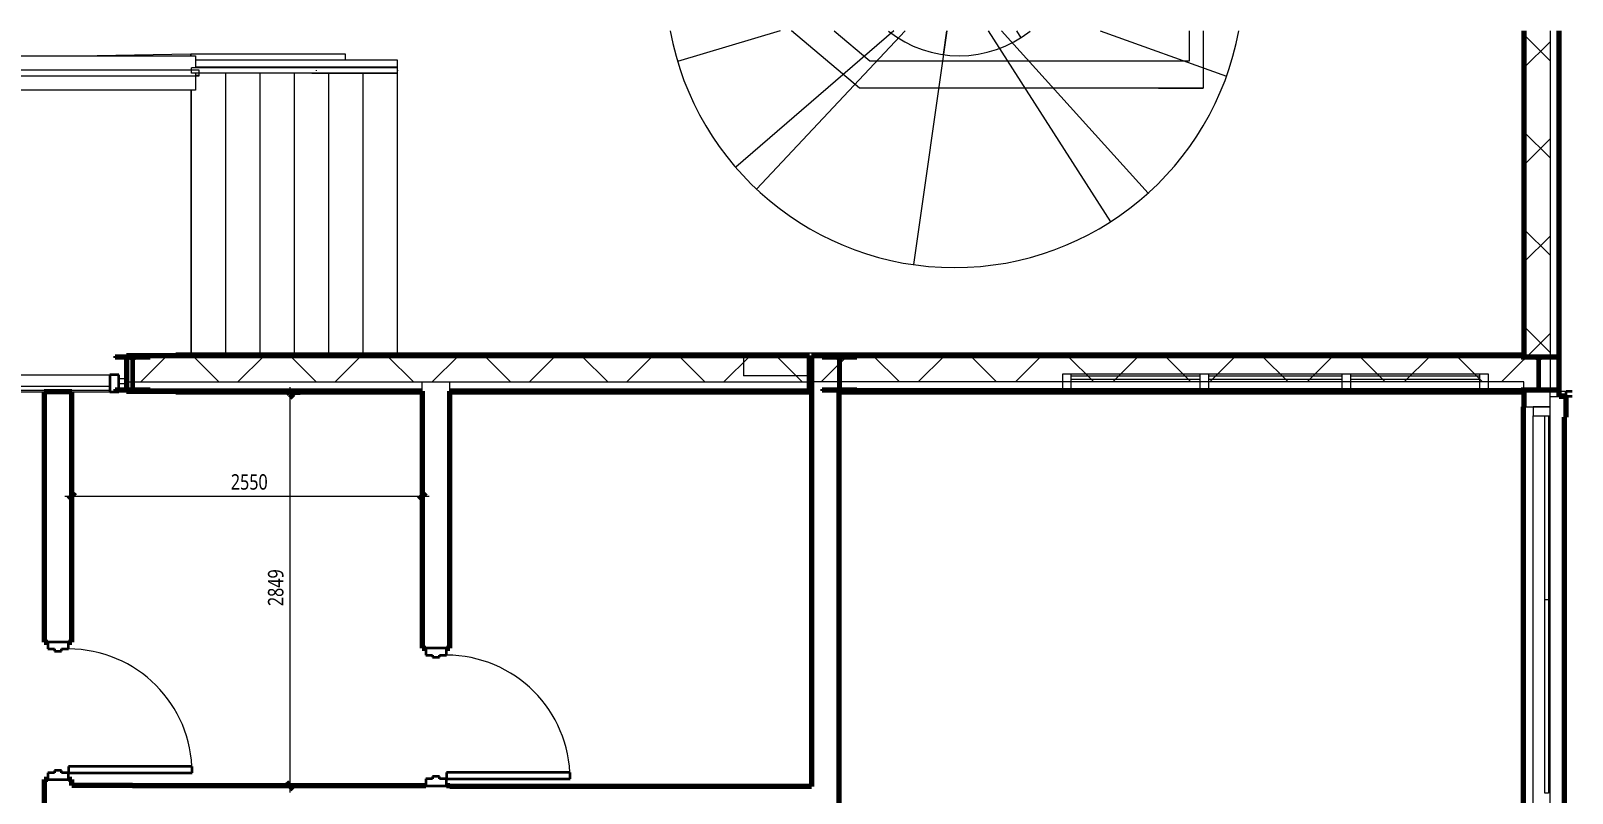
# Model space of a CAD drawing. Header units: millimetres. Extents: x -43239 to -23104, y -13901 to 9341.
# Drawn here: x -34318 to -23104, y 3795 to 9341 of the extents above; entities that cross this region are included whole.
import ezdxf

# ---------------------------------------------------------------- set-up
doc = ezdxf.new("R2010")
doc.units = ezdxf.units.MM
doc.linetypes.add('Overhead 1_5mm', pattern=[2.5, 1.5, -1])
for name, color, linetype, lineweight in [('A-ANNO-DIMS', 211, 'Continuous', 9), ('A-ANNO-DIMS-50', 211, 'Continuous', 9), ('A-DETL', 90, 'Continuous', 9), ('A-DOOR', 31, 'Continuous', 18), ('A-DOOR-FRAM', 31, 'Continuous', 35), ('A-FLOR', 192, 'Continuous', 18), ('A-FLOR-HRAL', 11, 'Continuous', 9), ('A-GLAZ-CURT', 52, 'Continuous', 9), ('A-GLAZ-CWMG', 51, 'Continuous', 9), ('A-WALL', 113, 'Continuous', 18), ('A-WALL-PATT', 111, 'Continuous', 70), ('E-ELEC-EQPM', 71, 'Continuous', 9), ('L-PLNT', 71, 'Continuous', 9), ('S-COLS', 52, 'Continuous', 9), ('S-FNDN', 32, 'Continuous', 18), ('S-STRS', 31, 'Continuous', 9)]:
    doc.layers.add(name, color=color, linetype=linetype, lineweight=lineweight)
doc.styles.add('Trebuchet MS', font='trebuc.ttf', dxfattribs={"width": 0.8, "height": 112.5})
doc.dimstyles.new('Linear_-_2_25mm_Trebuchet_MS', dxfattribs={"dimscale": 304.8, "dimtxt": 115.981977, "dimasz": 0.164042, "dimexe": 0.246063, "dimexo": 0.246063, "dimgap": 0.049213, "dimtad": 1, "dimdec": 0, "dimzin": 0, "dimdsep": 46, "dimtxsty": 'Trebuchet MS', "dimblk1": 'OBLIQUE', "dimblk2": 'OBLIQUE', "dimsah": 1, "dimcen": 0.09, "dimdle": 0.164042, "dimazin": 0, "dimtfac": 1, "dimtdec": 4, "dimtix": 1, "dimtmove": 0, "dimatfit": 3, "dimfxl": 1, "dimtvp": 1, "dimtolj": 1, "dimtzin": 0, "dimarcsym": 2})
pattern_1 = [(0, (0, 0), (406.4, 101.6), [16.764, -288.036, 16.764, -288.036, -1625.6]), (0, (0, 0), (406.4, 101.6), [-609.6, 16.764, -592.836, 16.764, -288.036, -711.2]), (0, (0, 0), (406.4, 101.6), [-1524, 16.764, -186.436, 16.764, -491.236]), (120, (152.4, 50.8), (-291.18818, 301.15272), [16.764, -288.036, 16.764, -288.036, -1625.6]), (120, (152.4, 50.8), (-291.18818, 301.15272), [-609.6, 16.764, -592.836, 16.764, -288.036, -711.2]), (120, (152.4, 50.8), (-291.18818, 301.15272), [-1524, 16.764, -186.436, 16.764, -491.236]), (240, (203.2, 254), (-115.21182, -402.75272), [16.764, -288.036, 16.764, -288.036, -1625.6]), (240, (203.2, 254), (-115.21182, -402.75272), [-609.6, 16.764, -592.836, 16.764, -288.036, -711.2]), (240, (203.2, 254), (-115.21182, -402.75272), [-1524, 16.764, -186.436, 16.764, -491.236])]
pattern_2 = [(45, (0, 0), (-353.5534, 353.5534), []), (135, (0, 0), (-353.5534, -353.5534), [])]

# ---------------------------------------------------------------- blocks, each defined once
blk = doc.blocks.new('Top Rail Type - Top Rail_Internal_-2153759-Comedor')
at = {"layer": 'A-FLOR-HRAL'}
for p, q in [((-33094, 9054), (-36982, 9054)), ((-36966, 9014), (-33094, 9014)), ((-33094, 9014), (-33094, 9054))]:
    blk.add_line(p, q, dxfattribs=at)
blk = doc.blocks.new('System Panel - Glazed-3402904-Comedor')
at = {"layer": 'A-GLAZ-CURT'}
for p, q in [((-468, 50), (468, 50)), ((468, 25), (-468, 25))]:
    blk.add_line(p, q, dxfattribs=at)
blk = doc.blocks.new('System Panel - Glazed-3402905-Comedor')
at = {"layer": 'A-GLAZ-CURT'}
for p, q in [((-484, 50), (484, 50)), ((484, 24), (-484, 24))]:
    blk.add_line(p, q, dxfattribs=at)
blk = doc.blocks.new('Rectangular Mullion - 65 x 125mm rectangular-2158031-Comedor')
at = {"layer": 'A-GLAZ-CWMG'}
for p, q in [((-25812, 6843), (-26748, 6843)), ((-25812, 6718), (-26748, 6718))]:
    blk.add_line(p, q, dxfattribs=at)
blk = doc.blocks.new('Rectangular Mullion - 65 x 125mm rectangular-2158032-Comedor')
at = {"layer": 'A-GLAZ-CWMG'}
for p, q in [((-24779, 6843), (-25747, 6843)), ((-24779, 6718), (-25747, 6718))]:
    blk.add_line(p, q, dxfattribs=at)
blk = doc.blocks.new('Rectangular Mullion - 65 x 125mm rectangular-3402886-Comedor')
at = {"layer": 'A-GLAZ-CWMG'}
for p, q in [((-65, -62.5), (-65, 62.5)), ((-65, 62.5), (0, 62.5)), ((0, 62.5), (0, -62.5)), ((0, -62.5), (-65, -62.5))]:
    blk.add_line(p, q, dxfattribs=at)
blk = doc.blocks.new('Rectangular Mullion - 65 x 125mm rectangular-3402887-Comedor')
at = {"layer": 'A-GLAZ-CWMG'}
for p, q in [((0, 62.5), (-65, 62.5)), ((-65, 62.5), (-65, -62.5)), ((0, -62.5), (0, 62.5)), ((-65, -62.5), (0, -62.5))]:
    blk.add_line(p, q, dxfattribs=at)
blk = doc.blocks.new('Rectangular Mullion - 65 x 125mm rectangular-3402883-Comedor')
at = {"layer": 'A-GLAZ-CWMG'}
for p, q in [((-32.5, -62.5), (-32.5, 62.5)), ((-32.5, 62.5), (32.5, 62.5)), ((32.5, 62.5), (32.5, -62.5)), ((32.5, -62.5), (-32.5, -62.5))]:
    blk.add_line(p, q, dxfattribs=at)
blk = doc.blocks.new('System Panel - Glazed-3402920-Comedor')
at = {"layer": 'A-GLAZ-CURT'}
for p, q in [((-670, 49), (670, 49)), ((670, 24), (-670, 24)), ((670, 49), (670, 24))]:
    blk.add_line(p, q, dxfattribs=at)
blk = doc.blocks.new('System Panel - Glazed-3402921-Comedor')
at = {"layer": 'A-GLAZ-CURT'}
for p, q in [((-703, 49), (703, 49)), ((-703, 49), (-703, 24)), ((703, 24), (-703, 24)), ((703, 49), (703, 24))]:
    blk.add_line(p, q, dxfattribs=at)
blk = doc.blocks.new('Rectangular Mullion - 65 x 125mm rectangular-2878791-Comedor')
at = {"layer": 'A-GLAZ-CWMG'}
for p, q in [((-23389, 5201), (-23389, 6541)), ((-23264, 5201), (-23264, 6541))]:
    blk.add_line(p, q, dxfattribs=at)
blk = doc.blocks.new('Rectangular Mullion - 65 x 125mm rectangular-2878820-Comedor')
at = {"layer": 'A-GLAZ-CWMG'}
for p, q in [((-23389, 3795), (-23389, 5201)), ((-23264, 3795), (-23264, 5201))]:
    blk.add_line(p, q, dxfattribs=at)
blk = doc.blocks.new('Rectangular Mullion - 65 x 125mm rectangular-2878821-Comedor')
at = {"layer": 'A-GLAZ-CWMG'}
for p, q in [((-23389, 2455), (-23389, 3795)), ((-23264, 2455), (-23264, 3795))]:
    blk.add_line(p, q, dxfattribs=at)
blk = doc.blocks.new('Lighting and Appliance Panelboard - 480V MCB - 100 A-3382075-Comedor')
at = {"layer": 'E-ELEC-EQPM'}
for p, q in [((-29132, 6977), (-28624, 6977)), ((-29132, 6977), (-29132, 6831)), ((-28624, 6831), (-28624, 6977)), ((-28624, 6831), (-29132, 6831))]:
    blk.add_line(p, q, dxfattribs=at)
blk = doc.blocks.new('System Panel - Glazed-3462093-Comedor')
at = {"layer": 'A-GLAZ-CURT', "lineweight": 18}
for p, q in [((612, 49), (-612, 49)), ((-612, 49), (-612, 24)), ((-612, 24), (612, 24)), ((612, 24), (612, 49))]:
    blk.add_line(p, q, dxfattribs=at)
blk = doc.blocks.new('Rectangular Mullion - 65 x 125mm rectangular-3462092-Comedor')
at = {"layer": 'A-GLAZ-CWMG'}
for p, q in [((-34966, 6839), (-33742, 6839)), ((-34939, 6714), (-34220, 6714)), ((-34020, 6714), (-33742, 6714))]:
    blk.add_line(p, q, dxfattribs=at)
blk = doc.blocks.new('Rectangular Mullion - 65 x 125mm rectangular-3403312-Comedor')
at = {"layer": 'A-GLAZ-CWMG', "lineweight": 35}
for p, q in [((0, 62.5), (-65, 62.5)), ((-65, 62.5), (-65, -62.5)), ((0, -41.35), (0, 62.5)), ((-65, -62.5), (0, -62.5)), ((0, -62.5), (0, -55.55))]:
    blk.add_line(p, q, dxfattribs=at)
blk = doc.blocks.new('Top Rail Type - Top Rail_Internal_-2149171-Comedor')
at = {"layer": 'A-FLOR-HRAL'}
for p, q in [((-31650, 9073), (-32274, 9073)), ((-32274, 9033), (-31650, 9033))]:
    blk.add_line(p, q, dxfattribs=at)
at = {"layer": 'A-FLOR-HRAL', "flags": 128}
for points in [[(-32240, 9050), (-32240, 9053), (-32240, 9055)], [(-31650, 9054), (-31650, 9053), (-31650, 9051)]]:
    blk.add_lwpolyline(points, dxfattribs=at)
blk = doc.blocks.new('Top Rail Type - Top Rail_Internal_-V9-Comedor')
at = {"layer": 'A-FLOR-HRAL'}
for p, q in [((-33150, 9033), (-33150, 9073)), ((-31650, 9073), (-33150, 9073)), ((-31650, 9033), (-33150, 9033)), ((-31650, 9033), (-31650, 9073))]:
    blk.add_line(p, q, dxfattribs=at)
blk = doc.blocks.new('Railing - Railing-2153408-Comedor')
at = {"layer": 'A-FLOR-HRAL'}
for p, q in [((-33119, 9019), (-33094, 9019)), ((-33094, 9019), (-33094, 9033))]:
    blk.add_line(p, q, dxfattribs=at)
blk = doc.blocks.new('UC-Universal Column-Column - 254x254x73UC-V19-Comedor')
at = {"layer": 'S-COLS'}
h = blk.add_hatch(dxfattribs=at)
h.set_pattern_fill('FP1_15', color=256, style=0, pattern_type=2)
h.set_pattern_definition([(45, (33577.36, -6848.27), (-125.7236, 125.7236), []), (45, (33577.36, -6657.77), (-125.7236, 125.7236), [])])
h.paths.add_polyline_path([(-127, -127), (127, -127), (127, -113), (17, -113), (8, -109), (4, -100), (4, 100), (8, 109), (17, 113), (127, 113), (127, 127), (-127, 127), (-127, 113), (-17, 113), (-8, 109), (-4, 100), (-4, -100), (-8, -109), (-17, -113), (-127, -113), (-127, -127)])
at = {"layer": 'S-COLS', "lineweight": 50}
for p, q in [((127, 127), (-127, 127)), ((-127, 127), (-127, 113)), ((-127, 113), (-17, 113)), ((17, 113), (127, 113)), ((127, 113), (127, 127)), ((-4, 100), (-4, -100)), ((4, -100), (4, 100)), ((-17, -113), (-127, -113)), ((-127, -113), (-127, -127)), ((-127, -127), (127, -127)), ((127, -113), (17, -113)), ((127, -127), (127, -113))]:
    blk.add_line(p, q, dxfattribs=at)
for centre, start, end in [((-17, 100), 0, 90), ((17, 100), 90, 180), ((-17, -100), 270, 0), ((17, -100), 180, 270)]:
    blk.add_arc(centre, 12.7, start, end, dxfattribs=at)
blk = doc.blocks.new('UC-Universal Column-Column - 254x254x73UC-V20-Comedor')
at = {"layer": 'S-COLS'}
h = blk.add_hatch(dxfattribs=at)
h.set_pattern_fill('FP1_16', color=256, style=0, pattern_type=2)
h.set_pattern_definition([(45, (28434.76, -6848.27), (-125.7236, 125.7236), []), (45, (28434.76, -6657.77), (-125.7236, 125.7236), [])])
h.paths.add_polyline_path([(127, -127), (127, -113), (17, -113), (8, -109), (4, -100), (4, 100), (8, 109), (17, 113), (127, 113), (127, 127), (-127, 127), (-127, 113), (-17, 113), (-8, 109), (-4, 100), (-4, -100), (-8, -109), (-17, -113), (-127, -113), (-127, -127), (31, -127)])
at = {"layer": 'S-COLS', "lineweight": 50}
for p, q in [((127, 127), (-127, 127)), ((-127, 127), (-127, 113)), ((-127, 113), (-17, 113)), ((17, 113), (127, 113)), ((127, 113), (127, 127)), ((-4, 100), (-4, -100)), ((4, -100), (4, 100)), ((-17, -113), (-127, -113)), ((-127, -113), (-127, -127)), ((-127, -127), (127, -127)), ((127, -113), (17, -113)), ((127, -127), (127, -113))]:
    blk.add_line(p, q, dxfattribs=at)
for centre, start, end in [((-17, 100), 0, 90), ((17, 100), 90, 180), ((-17, -100), 270, 0), ((17, -100), 180, 270)]:
    blk.add_arc(centre, 12.7, start, end, dxfattribs=at)
blk = doc.blocks.new('UC-Universal Column-Column - 254x254x73UC-V21-Comedor')
at = {"layer": 'S-COLS'}
h = blk.add_hatch(dxfattribs=at)
h.set_pattern_fill('FP1_17', color=256, style=0, pattern_type=2)
h.set_pattern_definition([(45, (23348.13, -6848.27), (-125.7236, 125.7236), []), (45, (23348.13, -6657.77), (-125.7236, 125.7236), [])])
h.paths.add_polyline_path([(-127, -127), (127, -127), (127, -113), (17, -113), (8, -109), (4, -100), (4, 100), (8, 109), (17, 113), (127, 113), (127, 127), (-127, 127), (-127, 113), (-17, 113), (-8, 109), (-4, 100), (-4, -100), (-8, -109), (-17, -113), (-127, -113)])
at = {"layer": 'S-COLS', "lineweight": 50}
for p, q in [((127, 127), (-127, 127)), ((-127, 127), (-127, 113)), ((-127, 113), (-17, 113)), ((17, 113), (127, 113)), ((127, 113), (127, 127)), ((-4, 100), (-4, -100)), ((4, -100), (4, 100)), ((-17, -113), (-127, -113)), ((-127, -113), (-127, -127)), ((-127, -127), (127, -127)), ((127, -113), (17, -113)), ((127, -127), (127, -113))]:
    blk.add_line(p, q, dxfattribs=at)
for centre, start, end in [((-17, 100), 0, 90), ((17, 100), 90, 180), ((-17, -100), 270, 0), ((17, -100), 180, 270)]:
    blk.add_arc(centre, 12.7, start, end, dxfattribs=at)
blk = doc.blocks.new('M_RPC Tree - Deciduous - Honey Locust - 7_6 Meters-1531558-Comedor')
at = {"layer": 'L-PLNT'}
for p, q in [((-1268, -381), (-2014, -605)), ((-442, -381), (-1592, -1373)), ((-358, -381), (-1441, -1532)), ((-55, -381), (-299, -2081)), ((244, -381), (1135, -1770)), ((343, -381), (1408, -1562)), ((1061, -381), (1979, -711))]:
    blk.add_line(p, q, dxfattribs=at)
blk.add_arc((0, 0), 2103, 190.4394, 349.5606, dxfattribs=at)
blk = doc.blocks.new('Door-Overhead-Sectional - 8_ x 6_-6_-2872823-Comedor')
at = {"layer": 'A-DOOR', "lineweight": 35}
for p, q in [((-1000, 113), (-956, 113)), ((-1000, 75), (-1000, 113)), ((-956, 75), (-1000, 75))]:
    blk.add_line(p, q, dxfattribs=at)
blk = doc.blocks.new('M_Door-Passage-Single-Flush - 900 x 2000mm-3529760-Comedor')
at = {"layer": 'A-DOOR', "lineweight": 35}
for p, q in [((450, 981.35), (405, 981.35)), ((405, 981.35), (405, 81.35)), ((450, 81.35), (450, 981.35)), ((405, 81.35), (450, 81.35))]:
    blk.add_line(p, q, dxfattribs=at)
at = {"layer": 'A-DOOR', "lineweight": 9}
blk.add_arc((450, 81.35), 900, 90, 180, dxfattribs=at)
at = {"layer": 'A-DOOR-FRAM'}
for p, q in [((-450, 81.35), (-500, 81.35)), ((-500, 81.35), (-500, -68.65)), ((-450, 31.5875), (-450, 81.35)), ((-434.125, 31.5875), (-450, 31.5875)), ((-434.125, -19.4375), (-434.125, 31.5875)), ((450, 31.5875), (434.125, 31.5875)), ((434.125, 31.5875), (434.125, -19.4375)), ((450, 81.35), (450, 31.5875)), ((500, 81.35), (450, 81.35)), ((500, -68.65), (500, 81.35)), ((-500, -68.65), (-450, -68.65)), ((-450, -68.65), (-450, -19.4375)), ((-450, -19.4375), (-434.125, -19.4375)), ((434.125, -19.4375), (450, -19.4375)), ((450, -19.4375), (450, -68.65)), ((450, -68.65), (500, -68.65))]:
    blk.add_line(p, q, dxfattribs=at)
blk = doc.blocks.new('M_Door-Passage-Single-Flush - 900 x 2000mm-3261863-Comedor')
at = {"layer": 'A-DOOR', "lineweight": 35}
for p, q in [((450, 981.35), (405, 981.35)), ((405, 981.35), (405, 81.35)), ((450, 81.35), (450, 981.35)), ((405, 81.35), (450, 81.35))]:
    blk.add_line(p, q, dxfattribs=at)
at = {"layer": 'A-DOOR', "lineweight": 9}
blk.add_arc((450, 81.35), 900, 90, 180, dxfattribs=at)
at = {"layer": 'A-DOOR-FRAM'}
for p, q in [((-450, 81.35), (-500, 81.35)), ((-500, 81.35), (-500, -68.65)), ((-450, 31.5875), (-450, 81.35)), ((-434.125, 31.5875), (-450, 31.5875)), ((-434.125, -19.4375), (-434.125, 31.5875)), ((450, 31.5875), (434.125, 31.5875)), ((434.125, 31.5875), (434.125, -19.4375)), ((450, 81.35), (450, 31.5875)), ((500, 81.35), (450, 81.35)), ((500, -68.65), (500, 81.35)), ((-500, -68.65), (-450, -68.65)), ((-450, -68.65), (-450, -19.4375)), ((-450, -19.4375), (-434.125, -19.4375)), ((434.125, -19.4375), (450, -19.4375)), ((450, -19.4375), (450, -68.65)), ((450, -68.65), (500, -68.65))]:
    blk.add_line(p, q, dxfattribs=at)
blk = doc.blocks.new('M_RPC Tree - Deciduous - Japanese Maple - 3_0 Meters-1531562-Comedor')
at = {"layer": 'L-PLNT'}
for p, q in [((-93, -649), (-118, -822)), ((416, -649), (448, -699))]:
    blk.add_line(p, q, dxfattribs=at)
blk.add_arc((0, 0), 830, 231.5596, 308.4404, dxfattribs=at)
blk = doc.blocks.new('DIMBLOCK9-Comedor')
at = {"layer": 'A-ANNO-DIMS-50'}
for p, q in [((-32434, 6748), (-32434, 3800)), ((-32434, 6698), (-32473, 6698)), ((-32434, 6698), (-32359, 6698)), ((-32434, 3850), (-32473, 3850)), ((-32434, 3850), (-32359, 3850))]:
    blk.add_line(p, q, dxfattribs=at)
at = {"layer": 'A-ANNO-DIMS-50', "lineweight": 70}
for p, q in [((-32434, 6698), (-32459, 6723)), ((-32434, 6698), (-32409, 6673)), ((-32434, 3850), (-32459, 3875)), ((-32434, 3850), (-32409, 3825))]:
    blk.add_line(p, q, dxfattribs=at)
at = {"layer": 'A-ANNO-DIMS-50', "color": 0, "insert": (-32593, 5156), "char_height": 112.5, "width": 283.07, "attachment_point": 1, "rotation": 90, "line_spacing_factor": 1.048425, "style": 'Trebuchet MS'}
blk.add_mtext('2849', dxfattribs=at)
blk = doc.blocks.new('_Oblique')
at = {"color": 0, "linetype": 'ByBlock', "lineweight": -2}
blk.add_line((-0.5, -0.5), (0.5, 0.5), dxfattribs=at)
blk = doc.blocks.new('DIMBLOCK10-Comedor')
at = {"layer": 'A-ANNO-DIMS-50'}
for p, q in [((-34070, 5957), (-31420, 5957)), ((-34020, 5957), (-34020, 6032)), ((-34020, 5957), (-34020, 5917)), ((-31470, 5957), (-31470, 6032)), ((-31470, 5957), (-31470, 5917))]:
    blk.add_line(p, q, dxfattribs=at)
at = {"layer": 'A-ANNO-DIMS-50', "lineweight": 70}
for p, q in [((-34020, 5957), (-34045, 5932)), ((-34020, 5957), (-33995, 5982)), ((-31470, 5957), (-31495, 5932)), ((-31470, 5957), (-31445, 5982))]:
    blk.add_line(p, q, dxfattribs=at)
at = {"layer": 'A-ANNO-DIMS-50', "color": 0, "insert": (-32863, 6116), "char_height": 112.5, "width": 283.07, "attachment_point": 1, "line_spacing_factor": 1.048425, "style": 'Trebuchet MS'}
blk.add_mtext('2550', dxfattribs=at)

msp = doc.modelspace()

# ---------------------------------------------------------------- hatches: boundary and pattern name
at = {"layer": 'A-WALL-PATT', "lineweight": 9}
h = msp.add_hatch(dxfattribs=at)
h.set_pattern_fill('FP1_4', color=256, style=0, pattern_type=2)
h.set_pattern_definition(pattern_2)
h.paths.add_polyline_path([(-23265.1, 6605.9), (-23265.1, 6721.2), (-23455.1, 6721.2), (-23455.1, 6605.9), (-23435.5, 6605.9)])
h.paths.add_polyline_path([(-23331.1, 6735.4), (-23265.1, 6735.4), (-23265.1, 6961.1), (-23331.1, 6961.1), (-23340.1, 6957.4), (-23343.8, 6948.4), (-23343.8, 6748.1), (-23340.1, 6739.1)])
h.paths.add_polyline_path([(-23455.1, 6735.4), (-23363.9, 6735.9), (-23356.1, 6739.1), (-23352.4, 6748.1), (-23352.4, 6948.4), (-23356.1, 6957.4), (-23365.1, 6961.1), (-23455.1, 6961.1), (-23455.1, 6735.8)])
h.paths.add_polyline_path([(-23455.1, 6975.3), (-23265.1, 6975.3), (-23265.1, 9341.4), (-23455.1, 9341.4), (-23455.1, 6976.8)])
h = msp.add_hatch(dxfattribs=at)
h.set_pattern_fill('FP1_3', color=256, style=0, pattern_type=2)
h.set_pattern_definition(pattern_1)
h.paths.add_polyline_path([(-23198.1, 6680.9), (-23198.1, 9341.4), (-23214.1, 9341.4), (-23214.1, 6680.9)])
h = msp.add_hatch(dxfattribs=at)
h.set_pattern_fill('FP1_4', color=256, style=0, pattern_type=2)
h.set_pattern_definition(pattern_2)
h.paths.add_polyline_path([(-28653.1, 6786.8), (-28653.1, 6976.8), (-33621.1, 6976.8), (-33621.1, 6975.3), (-33450.1, 6975.3), (-33450.1, 6961.1), (-33560.4, 6961.1), (-33569.3, 6957.4), (-33573.1, 6948.4), (-33573.1, 6786.8), (-31054.2, 6786.8)])
h.paths.add_polyline_path([(-33621.1, 6786.8), (-33581.7, 6786.8), (-33581.7, 6948.4), (-33585.4, 6957.4), (-33594.4, 6961.1), (-33621.1, 6961.1), (-33621.1, 6948.4)])
h = msp.add_hatch(dxfattribs=at)
h.set_pattern_fill('FP1_4', color=256, style=0, pattern_type=2)
h.set_pattern_definition(pattern_2)
h.paths.add_polyline_path([(-23455.1, 6786.8), (-23455.1, 6961.1), (-23475.4, 6961.1), (-23475.4, 6975.3), (-23455.1, 6975.3), (-23455.1, 6976.8), (-28638.1, 6976.8), (-28638.1, 6786.8), (-28439.1, 6786.8), (-28439.1, 6948.4), (-28442.8, 6957.4), (-28451.8, 6961.1), (-28562.1, 6961.1), (-28562.1, 6975.3), (-28307.5, 6975.3), (-28307.5, 6961.1), (-28417.8, 6961.1), (-28426.7, 6957.4), (-28430.5, 6948.4), (-28430.5, 6786.8), (-23766.8, 6786.8)])
h = msp.add_hatch(dxfattribs=at)
h.set_pattern_fill('FP1_3', color=256, style=0, pattern_type=2)
h.set_pattern_definition(pattern_1)
h.paths.add_polyline_path([(-28653.1, 6719.8), (-28653.1, 6735.8), (-31270, 6735.8), (-31270, 6719.8), (-31054.2, 6719.8)])
h.paths.add_polyline_path([(-31470, 6719.8), (-31470, 6735.8), (-33450.1, 6735.4), (-33450.1, 6721.2), (-33621.1, 6721.2), (-33621.1, 6719.8), (-32379.2, 6719.8)])
h = msp.add_hatch(dxfattribs=at)
h.set_pattern_fill('FP1_3', color=256, style=0, pattern_type=2)
h.set_pattern_definition(pattern_1)
h.paths.add_polyline_path([(-23475.4, 6719.8), (-23455.1, 6719.8), (-23455.1, 6721.2), (-23475.4, 6721.2), (-23475.4, 6735.4), (-28307.5, 6735.4), (-28307.5, 6721.2), (-28438.1, 6721.2), (-28438.1, 6719.8), (-23766.8, 6719.8)])

# ---------------------------------------------------------------- linework, layer by layer
at = {"layer": 'A-DETL'}
msp.add_line((-26113.1, 8923.7), (-25788.1, 8923.7), dxfattribs=at)
at = {"layer": 'A-FLOR'}
for p, q in [((-33151.8, 6976.8), (-33151.8, 8908.9)), ((-33621.1, 6809.4), (-33677.4, 6809.4)), ((-33677.4, 6776.8), (-33621.1, 6776.8)), ((-28638.1, 6809.4), (-28653.1, 6809.4)), ((-23460.1, 6605.9), (-23460.1, 6719.8)), ((-23198.2, 6719.8), (-23104.3, 6719.8)), ((-23148.1, 6698.3), (-23198.1, 6698.3))]:
    msp.add_line(p, q, dxfattribs=at)
at = {"layer": 'A-WALL'}
for p, q in [((-28288.1, 8923.7), (-28783.8, 9341.4)), ((-28473.4, 9341.4), (-28215.1, 9123.7)), ((-25888.1, 9123.7), (-25888.1, 9341.4)), ((-25788.1, 9341.4), (-25788.1, 8923.7)), ((-23460.1, 6998.3), (-23460.1, 9341.4)), ((-23265.1, 9341.4), (-23265.1, 6975.3)), ((-23214.1, 9341.4), (-23214.1, 6680.9)), ((-28215.1, 9123.7), (-25888.1, 9123.7)), ((-25788.1, 8923.7), (-28288.1, 8923.7)), ((-23265.1, 6961.1), (-23265.1, 6735.4)), ((-33621.1, 6786.8), (-33581.7, 6786.8)), ((-33621.1, 6735.8), (-33593.5, 6735.8)), ((-33573.1, 6786.8), (-28653.1, 6786.8)), ((-33561.2, 6735.8), (-31470, 6735.8)), ((-31470, 6719.8), (-31470, 6786.8)), ((-31270, 6719.8), (-31270, 6786.8)), ((-31270, 6735.8), (-28653.1, 6735.8)), ((-28439.1, 6786.8), (-28638.1, 6786.8)), ((-23455.1, 6786.8), (-28430.5, 6786.8)), ((-23455.1, 6735.8), (-28418.6, 6735.8)), ((-23455.1, 6735.8), (-23455.1, 6786.8)), ((-28438.1, 6719.8), (-28438.1, 6721.2)), ((-23455.1, 6719.8), (-23455.1, 6721.2)), ((-23265.1, 6605.9), (-23265.1, 6721.2)), ((-23265.1, 6680.9), (-23198.1, 6680.9)), ((-23455.1, 6605.9), (-23265.1, 6605.9))]:
    msp.add_line(p, q, dxfattribs=at)
at = {"layer": 'A-WALL', "lineweight": 70}
for p, q in [((-23455.1, 9341.4), (-23455.1, 6976.8)), ((-23198.1, 6680.9), (-23198.1, 9341.4)), ((-28653.1, 6976.8), (-33621.1, 6976.8)), ((-33621.1, 6976.8), (-33621.1, 6975.3)), ((-33621.1, 6961.1), (-33621.1, 6735.4)), ((-28653.1, 6719.8), (-28653.1, 6976.8)), ((-23455.1, 6976.8), (-28638.1, 6976.8)), ((-28638.1, 6976.8), (-28638.1, 3843.3)), ((-34019.9, 6714.3), (-34219.9, 6714.3)), ((-34219.9, 6714.3), (-34219.9, 4894.3)), ((-34019.9, 4894.3), (-34019.9, 6714.3)), ((-33621.1, 6721.2), (-33621.1, 6719.8)), ((-33621.1, 6719.8), (-31470, 6719.8)), ((-31470, 6719.8), (-31470, 4849.8)), ((-31270, 6719.8), (-28653.1, 6719.8)), ((-31270, 4849.8), (-31270, 6719.8)), ((-28438.1, 6719.8), (-23455.1, 6719.8)), ((-28438.1, 913.5), (-28438.1, 6719.8)), ((-23455.1, 6719.8), (-23455.1, 6605.9)), ((-23148.1, 6680.9), (-23198.1, 6680.9)), ((-23148.1, 6530.9), (-23148.1, 6680.9)), ((-23460.1, 6605.9), (-23460.1, 2003.3)), ((-23455.1, 6605.9), (-23460.1, 6605.9)), ((-23160.1, 2003.3), (-23160.1, 6530.9)), ((-23160.1, 6530.9), (-23148.1, 6530.9)), ((-34219.9, 4894.3), (-34194.9, 4894.3)), ((-34044.9, 4894.3), (-34019.9, 4894.3)), ((-31470, 4849.8), (-31445, 4849.8)), ((-31295, 4849.8), (-31270, 4849.8)), ((-34219.9, 3894.3), (-34219.9, 3652.4)), ((-34194.9, 3894.3), (-34219.9, 3894.3)), ((-34019.9, 3894.3), (-34044.9, 3894.3)), ((-34019.9, 3852.4), (-34019.9, 3894.3)), ((-33577.6, 3852.4), (-34019.9, 3852.4)), ((-33577.6, 3849.8), (-33577.6, 3852.4)), ((-31445, 3849.8), (-33577.6, 3849.8)), ((-31270, 3849.8), (-31295, 3849.8)), ((-31270, 3843.3), (-31270, 3849.8)), ((-28638.1, 3843.3), (-31270, 3843.3))]:
    msp.add_line(p, q, dxfattribs=at)
at = {"layer": 'S-FNDN'}
for p, q in [((-37036.4, 9158.9), (-33119.4, 9158.9)), ((-33971.5, 9158.9), (-33156.1, 9173.1)), ((-33156.1, 9173.1), (-33155.9, 9158.9)), ((-33151.8, 9173.1), (-32031.8, 9173.1)), ((-33151.8, 9158.9), (-33151.8, 9173.1)), ((-33119.4, 9158.9), (-33119.4, 9072.6)), ((-32031.8, 9173.1), (-32031.8, 9128)), ((-33119.4, 9032.6), (-33119.4, 8908.9)), ((-33119.4, 8908.9), (-36932.8, 8908.9)), ((-33260.1, 6998.3), (-23460.1, 6998.3)), ((-33260.1, 6976.8), (-33260.1, 6998.3)), ((-33260.1, 6698.3), (-33260.1, 6719.8)), ((-31470, 6698.3), (-33260.1, 6698.3)), ((-28638.1, 6698.3), (-31270, 6698.3)), ((-23455.1, 6698.3), (-28438.1, 6698.3))]:
    msp.add_line(p, q, dxfattribs=at)
at = {"layer": 'S-STRS'}
for p, q in [((-31650, 9128), (-33119.4, 9128)), ((-31650, 9078), (-31650, 9128)), ((-32900, 9078), (-33119.4, 9078)), ((-32650, 9078), (-32900, 9078)), ((-32900, 9072.6), (-32900, 9078)), ((-32900, 6998.3), (-32900, 9032.6)), ((-32400, 9078), (-32650, 9078)), ((-32650, 9072.6), (-32650, 9078)), ((-32650, 6998.3), (-32650, 9032.6)), ((-32150, 9078), (-32400, 9078)), ((-32400, 9072.6), (-32400, 9078)), ((-32400, 6998.3), (-32400, 9032.6)), ((-31900, 9078), (-32150, 9078)), ((-32150, 9072.6), (-32150, 9078)), ((-32150, 6998.3), (-32150, 9032.6)), ((-31650, 9078), (-31900, 9078)), ((-31900, 9072.6), (-31900, 9078)), ((-31900, 6998.3), (-31900, 9032.6)), ((-31650, 9072.6), (-31650, 9078)), ((-31650, 6998.3), (-31650, 9032.6)), ((-33150, 6978), (-33150, 8908.9)), ((-33150, 6978), (-33150, 6976.8)), ((-32900, 6978), (-33150, 6978))]:
    msp.add_line(p, q, dxfattribs=at)
at = {"layer": 'S-STRS', "linetype": 'Overhead 1_5mm'}
for p, q in [((-32900, 9072.6), (-32900, 9078)), ((-32900, 6998.3), (-32900, 9032.6)), ((-32650, 9072.6), (-32650, 9078)), ((-32650, 6998.3), (-32650, 9032.6)), ((-32400, 9072.6), (-32400, 9078)), ((-32400, 6998.3), (-32400, 9032.6)), ((-32150, 9072.6), (-32150, 9078)), ((-32150, 6998.3), (-32150, 9032.6)), ((-31900, 9072.6), (-31900, 9078)), ((-31900, 6998.3), (-31900, 9032.6)), ((-31650, 9072.6), (-31650, 9078)), ((-31650, 6998.3), (-31650, 9032.6))]:
    msp.add_line(p, q, dxfattribs=at)

# ---------------------------------------------------------------- block references
at = {"layer": 'A-DOOR', "lineweight": 35}
msp.add_blockref('Door-Overhead-Sectional - 8_ x 6_-6_-2872823-Comedor', (-22148.1, 6605.9), dxfattribs=at)
at = {"layer": 'A-DOOR-FRAM', "rotation": 269.9999999999999}
for name, p in [('M_Door-Passage-Single-Flush - 900 x 2000mm-3529760-Comedor', (-34126.2, 4394.3)), ('M_Door-Passage-Single-Flush - 900 x 2000mm-3261863-Comedor', (-31376.4, 4349.8))]:
    msp.add_blockref(name, p, dxfattribs=at)
at = {"layer": 'A-FLOR-HRAL'}
for name in ['Top Rail Type - Top Rail_Internal_-2153759-Comedor', 'Top Rail Type - Top Rail_Internal_-V9-Comedor', 'Railing - Railing-2153408-Comedor', 'Top Rail Type - Top Rail_Internal_-2149171-Comedor']:
    msp.add_blockref(name, (0, 0), dxfattribs=at)
at = {"layer": 'A-GLAZ-CURT'}
for name, p, rotation in [('System Panel - Glazed-3462093-Comedor', (-34354.4, 6776.8), 180), ('System Panel - Glazed-3402920-Comedor', (-23326.6, 5870.8), 269.9999999999999), ('System Panel - Glazed-3402921-Comedor', (-23326.6, 4498.1), 269.9999999999999)]:
    msp.add_blockref(name, p, dxfattribs=dict(at, rotation=rotation))
for name, p in [('System Panel - Glazed-3402904-Comedor', (-26280.2, 6780.9)), ('System Panel - Glazed-3402905-Comedor', (-25263.1, 6780.9)), ('System Panel - Glazed-3402904-Comedor', (-24246, 6780.9))]:
    msp.add_blockref(name, p, dxfattribs=at)
at = {"layer": 'A-GLAZ-CWMG'}
for p, rotation in [((-26813.1, 6780.9), 180), ((-23326.6, 6605.9), 89.9999999999999)]:
    msp.add_blockref('Rectangular Mullion - 65 x 125mm rectangular-3402887-Comedor', p, dxfattribs=dict(at, rotation=rotation))
for name, p in [('Rectangular Mullion - 65 x 125mm rectangular-2158031-Comedor', (0, 0)), ('Rectangular Mullion - 65 x 125mm rectangular-2158032-Comedor', (0, 0)), ('Rectangular Mullion - 65 x 125mm rectangular-2158031-Comedor', (2034.2, 0)), ('Rectangular Mullion - 65 x 125mm rectangular-3462092-Comedor', (0, 0)), ('Rectangular Mullion - 65 x 125mm rectangular-3403312-Comedor', (-33677.4, 6776.8)), ('Rectangular Mullion - 65 x 125mm rectangular-2878791-Comedor', (0, 0)), ('Rectangular Mullion - 65 x 125mm rectangular-2878820-Comedor', (0, 0)), ('Rectangular Mullion - 65 x 125mm rectangular-2878821-Comedor', (0, 0))]:
    msp.add_blockref(name, p, dxfattribs=at)
at = {"layer": 'A-GLAZ-CWMG', "extrusion": (0, 0, -1), "rotation": 180}
for name, p in [('Rectangular Mullion - 65 x 125mm rectangular-3402883-Comedor', (25779.8, 6780.9)), ('Rectangular Mullion - 65 x 125mm rectangular-3402883-Comedor', (24746.5, 6780.9)), ('Rectangular Mullion - 65 x 125mm rectangular-3402886-Comedor', (23713.1, 6780.9))]:
    msp.add_blockref(name, p, dxfattribs=at)
at = {"layer": 'E-ELEC-EQPM'}
msp.add_blockref('Lighting and Appliance Panelboard - 480V MCB - 100 A-3382075-Comedor', (0, 0), dxfattribs=at)
at = {"layer": 'L-PLNT'}
for name, p in [('M_RPC Tree - Deciduous - Honey Locust - 7_6 Meters-1531558-Comedor', (-27598.1, 9722.2)), ('M_RPC Tree - Deciduous - Japanese Maple - 3_0 Meters-1531562-Comedor', (-27563.1, 9990))]:
    msp.add_blockref(name, p, dxfattribs=at)
at = {"layer": 'S-COLS'}
for name, p in [('UC-Universal Column-Column - 254x254x73UC-V19-Comedor', (-33577.4, 6848.3)), ('UC-Universal Column-Column - 254x254x73UC-V20-Comedor', (-28434.8, 6848.3)), ('UC-Universal Column-Column - 254x254x73UC-V21-Comedor', (-23348.1, 6848.3))]:
    msp.add_blockref(name, p, dxfattribs=at)

# ---------------------------------------------------------------- dimensions: what is measured, and where the dimension line sits
at = {"layer": 'A-ANNO-DIMS'}
dim = msp.add_linear_dim(base=(-32433.7242555, 3849.7671138), p1=(-32398.3689165, 6698.2671138), p2=(-32398.3689165, 3849.7671138), angle=90, dimstyle='Linear_-_2_25mm_Trebuchet_MS', override={"dimpost": '<>', "dimfxl": 2848.5}, dxfattribs=at)
dim.commit()
dim.dimension.update_dxf_attribs({"geometry": 'DIMBLOCK9-Comedor', "text_midpoint": (-32506.1484956, 5274.0171138)})
dim = msp.add_linear_dim(base=(-31470, 5956.6), p1=(-34019.9, 5992), p2=(-31470, 5992), dimstyle='Linear_-_2_25mm_Trebuchet_MS', override={"dimpost": '<>', "dimfxl": 2549.850555}, dxfattribs=at)
dim.commit()
dim.dimension.update_dxf_attribs({"geometry": 'DIMBLOCK10-Comedor', "text_midpoint": (-32744.9, 6028.9)})

doc.saveas('drawing.dxf')
